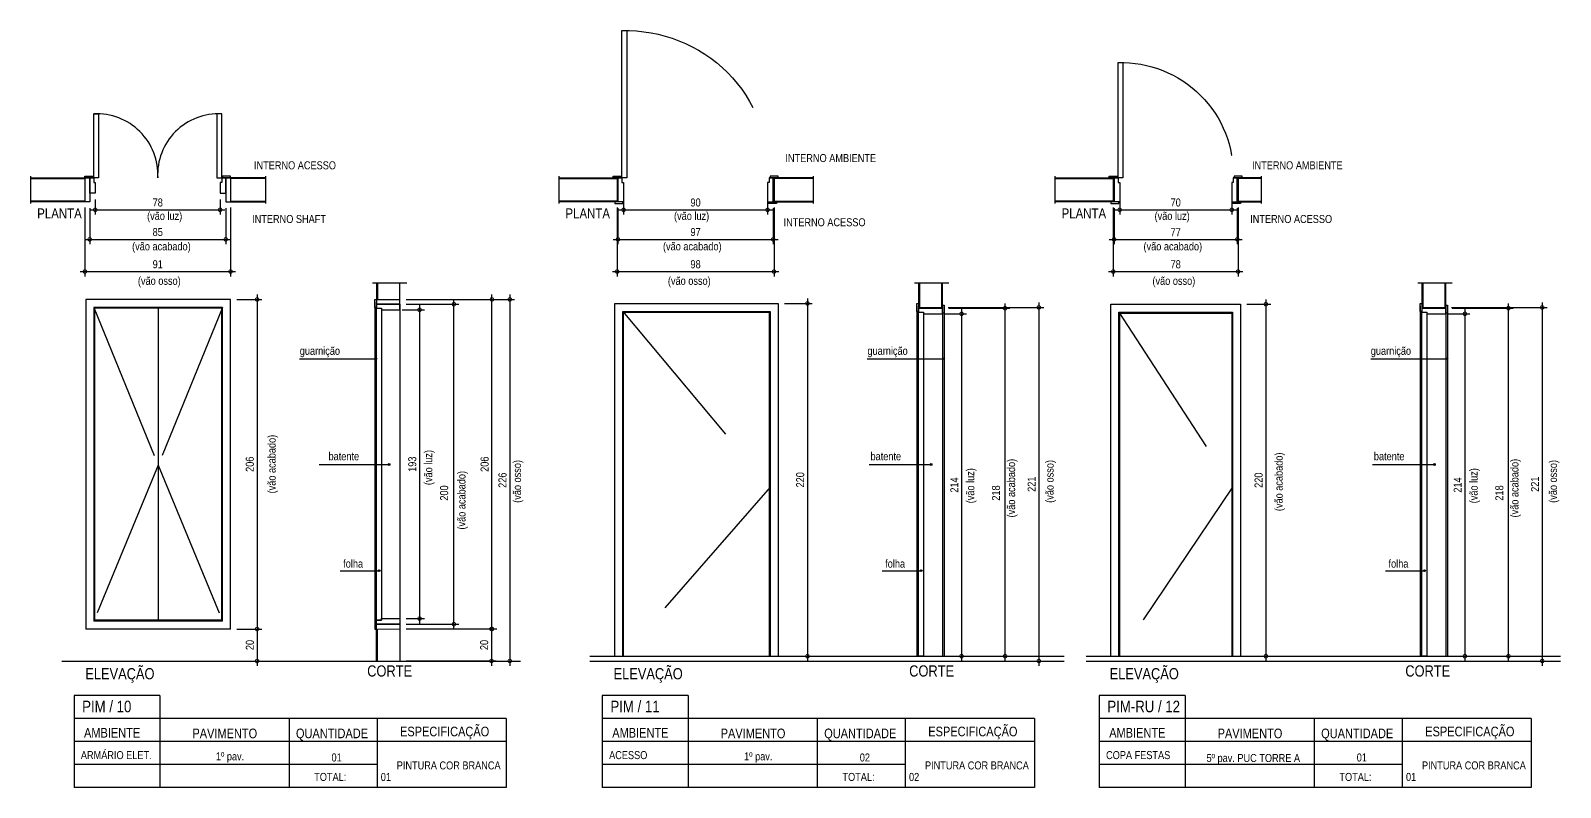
# Model space of a CAD drawing. Header units: metres. Extents: x -0.4 to 43, y -6.3 to 5.
# Drawn here: x 33.44 to 43, y 0.14 to 4.87 of the extents above; entities that cross this region are included whole.
import ezdxf

# ---------------------------------------------------------------- set-up
doc = ezdxf.new("R2010")
doc.units = ezdxf.units.M
doc.linetypes.add('DASHEDX2', pattern=[1.5, 1, -0.5])
for name, color, linetype in [('ARQ-ALV ACAB', 4, 'Continuous'), ('ARQ-ALV OSSO', 5, 'Continuous'), ('ARQ-AUX1', 1, 'Continuous'), ('ARQ-CAX', 1, 'Continuous'), ('ARQ-CAX @ 1', 1, 'Continuous'), ('ARQ-DIM', 2, 'Continuous'), ('ARQ-ENCH', 1, 'Continuous'), ('ARQ-PRJ', 7, 'DASHEDX2'), ('ARQ-TXT', 2, 'Continuous')]:
    doc.layers.add(name, color=color, linetype=linetype)
doc.styles.add('Adesa', font='ARIALN.TTF')
doc.styles.get("Standard").update_dxf_attribs({"font": 'arial.ttf'})
doc.dimstyles.new('ADESA 1-0025', dxfattribs={"dimtxt": 0.05, "dimasz": 0.045, "dimexe": 0.03, "dimexo": 0.04, "dimgap": 0.02, "dimtad": 1, "dimtoh": 1, "dimdec": 0, "dimlfac": 100, "dimzin": 4, "dimtxsty": 'Adesa', "dimblk": 'DOTSMALL', "dimcen": 1, "dimdle": 0.03, "dimclrd": 1, "dimclre": 1, "dimclrt": 256, "dimazin": 1, "dimtm": 1e-09, "dimtfac": 1, "dimtdec": 0, "dimtix": 1, "dimtmove": 2, "dimatfit": 0, "dimldrblk": 'DOTSMALL', "dimfxl": 0.8, "dimtvp": 2, "dimtolj": 1, "dimtzin": 0, "dimarcsym": 0})

# ---------------------------------------------------------------- blocks, each defined once
blk = doc.blocks.new('_DotSmall')
at = {"color": 0, "linetype": 'ByBlock', "const_width": 0.5}
blk.add_lwpolyline([(-0.0625, 0, 1), (0.0625, 0, 1)], format="xyb", close=True, dxfattribs=at)
blk = doc.blocks.new('*D119')
at = {"layer": 'ARQ-DIM', "color": 1, "lineweight": -2, "transparency": 16777216}
for p, q in [((35.7874, 3.1639), (36.1157, 3.1639)), ((36.0857, 1.134), (36.0857, 3.1939)), ((35.7874, 1.164), (36.1157, 1.164))]:
    blk.add_line(p, q, dxfattribs=at)
at = {"layer": 'ARQ-DIM', "color": 1, "lineweight": -2, "transparency": 16777216, "xscale": 0.045, "yscale": 0.045, "zscale": 0.045}
for p, rotation in [((36.0857, 3.1639), 90), ((36.0857, 1.164), 270)]:
    blk.add_blockref('_DotSmall', p, dxfattribs=dict(at, rotation=rotation))
at = {"layer": 'ARQ-DIM', "transparency": 16777216, "insert": (36.0248, 1.9839), "char_height": 0.05, "attachment_point": 5, "rotation": 90, "style": 'Adesa'}
blk.add_mtext('\\A1;200', dxfattribs=at)
blk = doc.blocks.new('*D120')
at = {"layer": 'ARQ-DIM', "color": 1, "lineweight": -2, "transparency": 16777216}
for p, q in [((35.8712, 3.1589), (35.8712, 1.169)), ((35.7624, 3.1289), (35.9012, 3.1289)), ((35.7874, 1.199), (35.9012, 1.199))]:
    blk.add_line(p, q, dxfattribs=at)
at = {"layer": 'ARQ-DIM', "color": 1, "lineweight": -2, "transparency": 16777216, "xscale": 0.045, "yscale": 0.045, "zscale": 0.045}
for p, rotation in [((35.8712, 3.1289), 90), ((35.8712, 1.199), 270)]:
    blk.add_blockref('_DotSmall', p, dxfattribs=dict(at, rotation=rotation))
at = {"layer": 'ARQ-DIM', "transparency": 16777216, "insert": (35.8256, 2.1639), "char_height": 0.05, "attachment_point": 5, "rotation": 90, "style": 'Adesa'}
blk.add_mtext('\\A1;193', dxfattribs=at)
blk = doc.blocks.new('*D121')
at = {"layer": 'ARQ-DIM', "color": 1, "lineweight": -2, "transparency": 16777216}
for p, q in [((33.7799, 3.7687), (33.7799, 3.338)), ((34.6899, 3.7687), (34.6899, 3.338)), ((33.7499, 3.368), (34.7199, 3.368))]:
    blk.add_line(p, q, dxfattribs=at)
at = {"layer": 'ARQ-DIM', "color": 1, "lineweight": -2, "transparency": 16777216, "xscale": 0.045, "yscale": 0.045, "zscale": 0.045, "rotation": 180}
blk.add_blockref('_DotSmall', (33.7799, 3.368), dxfattribs=at)
at = {"layer": 'ARQ-DIM', "color": 1, "lineweight": -2, "transparency": 16777216, "xscale": 0.045, "yscale": 0.045, "zscale": 0.045}
blk.add_blockref('_DotSmall', (34.6899, 3.368), dxfattribs=at)
at = {"layer": 'ARQ-DIM', "transparency": 16777216, "insert": (34.2349, 3.4135), "char_height": 0.05, "attachment_point": 5, "style": 'Adesa'}
blk.add_mtext('\\A1;91', dxfattribs=at)
blk = doc.blocks.new('*D122')
at = {"layer": 'ARQ-DIM', "color": 1, "lineweight": -2, "transparency": 16777216}
for p, q in [((33.8099, 3.7637), (33.8099, 3.5392)), ((34.6599, 3.7637), (34.6599, 3.5392)), ((33.7799, 3.5692), (34.6899, 3.5692))]:
    blk.add_line(p, q, dxfattribs=at)
at = {"layer": 'ARQ-DIM', "color": 1, "lineweight": -2, "transparency": 16777216, "xscale": 0.045, "yscale": 0.045, "zscale": 0.045, "rotation": 180}
blk.add_blockref('_DotSmall', (33.8099, 3.5692), dxfattribs=at)
at = {"layer": 'ARQ-DIM', "color": 1, "lineweight": -2, "transparency": 16777216, "xscale": 0.045, "yscale": 0.045, "zscale": 0.045}
blk.add_blockref('_DotSmall', (34.6599, 3.5692), dxfattribs=at)
at = {"layer": 'ARQ-DIM', "transparency": 16777216, "insert": (34.2349, 3.6147), "char_height": 0.05, "attachment_point": 5, "style": 'Adesa'}
blk.add_mtext('\\A1;85', dxfattribs=at)
blk = doc.blocks.new('*D123')
at = {"layer": 'ARQ-DIM', "color": 1, "lineweight": -2, "transparency": 16777216}
for p, q in [((33.8149, 3.7539), (34.6549, 3.7539)), ((33.8449, 3.8187), (33.8449, 3.7239)), ((34.6249, 3.8187), (34.6249, 3.7239))]:
    blk.add_line(p, q, dxfattribs=at)
at = {"layer": 'ARQ-DIM', "color": 1, "lineweight": -2, "transparency": 16777216, "xscale": 0.045, "yscale": 0.045, "zscale": 0.045, "rotation": 180}
blk.add_blockref('_DotSmall', (33.8449, 3.7539), dxfattribs=at)
at = {"layer": 'ARQ-DIM', "color": 1, "lineweight": -2, "transparency": 16777216, "xscale": 0.045, "yscale": 0.045, "zscale": 0.045}
blk.add_blockref('_DotSmall', (34.6249, 3.7539), dxfattribs=at)
at = {"layer": 'ARQ-DIM', "transparency": 16777216, "insert": (34.2349, 3.7994), "char_height": 0.05, "attachment_point": 5, "style": 'Adesa'}
blk.add_mtext('\\A1;78', dxfattribs=at)
blk = doc.blocks.new('*D124')
at = {"layer": 'ARQ-DIM', "color": 1, "lineweight": -2, "transparency": 16777216}
for p, q in [((35.7874, 3.1939), (36.4649, 3.1939)), ((36.4349, 3.2239), (36.4349, 0.9039)), ((35.7174, 0.9339), (36.4649, 0.9339))]:
    blk.add_line(p, q, dxfattribs=at)
at = {"layer": 'ARQ-DIM', "color": 1, "lineweight": -2, "transparency": 16777216, "xscale": 0.045, "yscale": 0.045, "zscale": 0.045}
for p, rotation in [((36.4349, 3.1939), 90), ((36.4349, 0.9339), 270)]:
    blk.add_blockref('_DotSmall', p, dxfattribs=dict(at, rotation=rotation))
at = {"layer": 'ARQ-DIM', "transparency": 16777216, "insert": (36.3893, 2.0639), "char_height": 0.05, "attachment_point": 5, "rotation": 90, "style": 'Adesa'}
blk.add_mtext('\\A1;226', dxfattribs=at)
blk = doc.blocks.new('*D125')
at = {"layer": 'ARQ-DIM', "color": 1, "lineweight": -2, "transparency": 16777216}
for p, q in [((36.3204, 1.164), (36.3204, 0.904)), ((35.7874, 1.134), (36.3504, 1.134)), ((35.7874, 0.934), (36.3504, 0.934))]:
    blk.add_line(p, q, dxfattribs=at)
at = {"layer": 'ARQ-DIM', "color": 1, "lineweight": -2, "transparency": 16777216, "xscale": 0.045, "yscale": 0.045, "zscale": 0.045}
for p, rotation in [((36.3204, 1.134), 90), ((36.3204, 0.934), 270)]:
    blk.add_blockref('_DotSmall', p, dxfattribs=dict(at, rotation=rotation))
at = {"layer": 'ARQ-DIM', "transparency": 16777216, "insert": (36.2749, 1.034), "char_height": 0.05, "attachment_point": 5, "rotation": 90, "style": 'Adesa'}
blk.add_mtext('\\A1;20', dxfattribs=at)
blk = doc.blocks.new('*D117')
at = {"layer": 'ARQ-DIM', "color": 1, "lineweight": -2, "transparency": 16777216}
for p, q in [((35.7874, 3.1939), (36.3532, 3.1939)), ((36.3232, 1.104), (36.3232, 3.2239)), ((35.7874, 1.134), (36.3532, 1.134))]:
    blk.add_line(p, q, dxfattribs=at)
at = {"layer": 'ARQ-DIM', "color": 1, "lineweight": -2, "transparency": 16777216, "xscale": 0.045, "yscale": 0.045, "zscale": 0.045}
for p, rotation in [((36.3232, 3.1939), 90), ((36.3232, 1.134), 270)]:
    blk.add_blockref('_DotSmall', p, dxfattribs=dict(at, rotation=rotation))
at = {"layer": 'ARQ-DIM', "transparency": 16777216, "insert": (36.2777, 2.1639), "char_height": 0.05, "attachment_point": 5, "rotation": 90, "style": 'Adesa'}
blk.add_mtext('\\A1;206', dxfattribs=at)
blk = doc.blocks.new('*D126')
at = {"layer": 'ARQ-DIM', "color": 1, "lineweight": -2, "transparency": 16777216}
for p, q in [((34.7299, 3.1939), (34.8859, 3.1939)), ((34.8559, 3.2239), (34.8559, 1.1039)), ((34.7299, 1.1339), (34.8859, 1.1339))]:
    blk.add_line(p, q, dxfattribs=at)
at = {"layer": 'ARQ-DIM', "color": 1, "lineweight": -2, "transparency": 16777216, "xscale": 0.045, "yscale": 0.045, "zscale": 0.045}
for p, rotation in [((34.8559, 3.1939), 90), ((34.8559, 1.1339), 270)]:
    blk.add_blockref('_DotSmall', p, dxfattribs=dict(at, rotation=rotation))
at = {"layer": 'ARQ-DIM', "transparency": 16777216, "insert": (34.8104, 2.1639), "char_height": 0.05, "attachment_point": 5, "rotation": 90, "style": 'Adesa'}
blk.add_mtext('\\A1;206', dxfattribs=at)
blk = doc.blocks.new('*D118')
at = {"layer": 'ARQ-DIM', "color": 1, "lineweight": -2, "transparency": 16777216}
for p, q in [((34.8559, 1.1639), (34.8559, 0.9039)), ((34.7299, 1.1339), (34.8859, 1.1339)), ((34.6079, 0.9339), (34.8859, 0.9339))]:
    blk.add_line(p, q, dxfattribs=at)
at = {"layer": 'ARQ-DIM', "color": 1, "lineweight": -2, "transparency": 16777216, "xscale": 0.045, "yscale": 0.045, "zscale": 0.045}
for p, rotation in [((34.8559, 1.1339), 90), ((34.8559, 0.9339), 270)]:
    blk.add_blockref('_DotSmall', p, dxfattribs=dict(at, rotation=rotation))
at = {"layer": 'ARQ-DIM', "transparency": 16777216, "insert": (34.8104, 1.0339), "char_height": 0.05, "attachment_point": 5, "rotation": 90, "style": 'Adesa'}
blk.add_mtext('\\A1;20', dxfattribs=at)
blk = doc.blocks.new('*U127')
for points in [[(-0.03, -0.105), (0.02, -0.105), (0.02, -0.095), (-0.03, -0.095)], [(0.025, -0.095), (0.025, -0.495), (0.055, -0.495), (0.055, -0.095)], [(0.825, -0.095), (0.825, -0.495), (0.795, -0.495), (0.795, -0.095)], [(0.88, -0.105), (0.83, -0.105), (0.83, -0.095), (0.88, -0.095)]]:
    blk.add_lwpolyline(points, close=True)
for points in [[(-0.015, -0.095), (0.025, -0.095), (0.025, -0.065), (0.035, -0.065), (0.035, 0), (0, 0), (0, -0.095)], [(0.865, -0.095), (0.825, -0.095), (0.825, -0.065), (0.815, -0.065), (0.815, 0), (0.85, 0), (0.85, -0.095)]]:
    blk.add_lwpolyline(points)
at = {"layer": 'ARQ-PRJ'}
for centre, start, end in [((0.045, -0.115), 266.98721, 3.01277), ((0.805, -0.115), 176.98723, 273.01279)]:
    blk.add_arc(centre, 0.3805, start, end, dxfattribs=at)
blk = doc.blocks.new('*U136')
for points in [[(0, 0), (0, 2.205), (-1.02, 2.205), (-1.02, 0)], [(-0.05, 0), (-0.05, 2.155), (-0.97, 2.155), (-0.97, 0)], [(-0.055, 0), (-0.055, 2.15), (-0.965, 2.15), (-0.965, 0)]]:
    blk.add_lwpolyline(points)
at = {"layer": 'ARQ-PRJ'}
blk.add_lwpolyline([(-0.05, 2.155), (-0.97, 1.0575), (-0.05, 0)], dxfattribs=at)
blk = doc.blocks.new('*D128')
at = {"layer": 'ARQ-DIM', "color": 1, "lineweight": -2, "transparency": 16777216}
for p, q in [((39.5294, 0.9339), (39.5294, 3.1689)), ((39.1789, 3.1389), (39.5594, 3.1389)), ((39.3277, 0.9639), (39.5594, 0.9639))]:
    blk.add_line(p, q, dxfattribs=at)
at = {"layer": 'ARQ-DIM', "color": 1, "lineweight": -2, "transparency": 16777216, "xscale": 0.045, "yscale": 0.045, "zscale": 0.045}
for p, rotation in [((39.5294, 3.1389), 90), ((39.5294, 0.9639), 270)]:
    blk.add_blockref('_DotSmall', p, dxfattribs=dict(at, rotation=rotation))
at = {"layer": 'ARQ-DIM', "transparency": 16777216, "insert": (39.4729, 1.9839), "char_height": 0.05, "attachment_point": 5, "rotation": 90, "style": 'Adesa'}
blk.add_mtext('\\A1;218', dxfattribs=at)
blk = doc.blocks.new('*D129')
at = {"layer": 'ARQ-DIM', "color": 1, "lineweight": -2, "transparency": 16777216}
for p, q in [((39.1489, 3.1039), (39.2877, 3.1039)), ((39.2577, 3.1339), (39.2577, 0.9339)), ((39.1889, 0.9639), (39.2877, 0.9639))]:
    blk.add_line(p, q, dxfattribs=at)
at = {"layer": 'ARQ-DIM', "color": 1, "lineweight": -2, "transparency": 16777216, "xscale": 0.045, "yscale": 0.045, "zscale": 0.045}
for p, rotation in [((39.2577, 3.1039), 90), ((39.2577, 0.9639), 270)]:
    blk.add_blockref('_DotSmall', p, dxfattribs=dict(at, rotation=rotation))
at = {"layer": 'ARQ-DIM', "transparency": 16777216, "insert": (39.2126, 2.0339), "char_height": 0.05, "attachment_point": 5, "rotation": 90, "style": 'Adesa'}
blk.add_mtext('\\A1;214', dxfattribs=at)
blk = doc.blocks.new('*D134')
at = {"layer": 'ARQ-DIM', "color": 1, "lineweight": -2, "transparency": 16777216}
for p, q in [((37.1057, 3.7687), (37.1057, 3.338)), ((38.0857, 3.7687), (38.0857, 3.338)), ((37.0757, 3.368), (38.1157, 3.368))]:
    blk.add_line(p, q, dxfattribs=at)
at = {"layer": 'ARQ-DIM', "color": 1, "lineweight": -2, "transparency": 16777216, "xscale": 0.045, "yscale": 0.045, "zscale": 0.045, "rotation": 180}
blk.add_blockref('_DotSmall', (37.1057, 3.368), dxfattribs=at)
at = {"layer": 'ARQ-DIM', "color": 1, "lineweight": -2, "transparency": 16777216, "xscale": 0.045, "yscale": 0.045, "zscale": 0.045}
blk.add_blockref('_DotSmall', (38.0857, 3.368), dxfattribs=at)
at = {"layer": 'ARQ-DIM', "transparency": 16777216, "insert": (37.5957, 3.4135), "char_height": 0.05, "attachment_point": 5, "style": 'Adesa'}
blk.add_mtext('\\A1;98', dxfattribs=at)
blk = doc.blocks.new('*D130')
at = {"layer": 'ARQ-DIM', "color": 1, "lineweight": -2, "transparency": 16777216}
for p, q in [((37.1107, 3.7637), (37.1107, 3.5392)), ((38.0807, 3.7637), (38.0807, 3.5392)), ((37.0807, 3.5692), (38.1107, 3.5692))]:
    blk.add_line(p, q, dxfattribs=at)
at = {"layer": 'ARQ-DIM', "color": 1, "lineweight": -2, "transparency": 16777216, "xscale": 0.045, "yscale": 0.045, "zscale": 0.045, "rotation": 180}
blk.add_blockref('_DotSmall', (37.1107, 3.5692), dxfattribs=at)
at = {"layer": 'ARQ-DIM', "color": 1, "lineweight": -2, "transparency": 16777216, "xscale": 0.045, "yscale": 0.045, "zscale": 0.045}
blk.add_blockref('_DotSmall', (38.0807, 3.5692), dxfattribs=at)
at = {"layer": 'ARQ-DIM', "transparency": 16777216, "insert": (37.5957, 3.6147), "char_height": 0.05, "attachment_point": 5, "style": 'Adesa'}
blk.add_mtext('\\A1;97', dxfattribs=at)
blk = doc.blocks.new('*D131')
at = {"layer": 'ARQ-DIM', "color": 1, "lineweight": -2, "transparency": 16777216}
for p, q in [((37.1457, 3.8237), (37.1457, 3.7239)), ((38.0457, 3.8237), (38.0457, 3.7239)), ((37.1157, 3.7539), (38.0757, 3.7539))]:
    blk.add_line(p, q, dxfattribs=at)
at = {"layer": 'ARQ-DIM', "color": 1, "lineweight": -2, "transparency": 16777216, "xscale": 0.045, "yscale": 0.045, "zscale": 0.045, "rotation": 180}
blk.add_blockref('_DotSmall', (37.1457, 3.7539), dxfattribs=at)
at = {"layer": 'ARQ-DIM', "color": 1, "lineweight": -2, "transparency": 16777216, "xscale": 0.045, "yscale": 0.045, "zscale": 0.045}
blk.add_blockref('_DotSmall', (38.0457, 3.7539), dxfattribs=at)
at = {"layer": 'ARQ-DIM', "transparency": 16777216, "insert": (37.5957, 3.7994), "char_height": 0.05, "attachment_point": 5, "style": 'Adesa'}
blk.add_mtext('\\A1;90', dxfattribs=at)
blk = doc.blocks.new('*U12')
for p, q in [((-0.015, -0.005), (-0.015, -2.195)), ((0.145, -0.0038), (0.145, -2.195)), ((0.155, -0.005), (0.155, -2.195))]:
    blk.add_line(p, q)
for points in [[(-0.015, 0.01), (-0.005, 0.01), (-0.005, -0.04), (-0.015, -0.04)], [(-0.005, -0.045), (0.025, -0.045), (0.025, -2.195), (-0.005, -2.195)], [(0.145, 0), (0.155, 0), (0.155, -0.05), (0.145, -0.05)]]:
    blk.add_lwpolyline(points, close=True)
blk.add_lwpolyline([(-0.005, -0.02), (-0.005, -0.045), (0.025, -0.045), (0.025, -0.055), (0.145, -0.055), (0.145, -0.02), (-0.005, -0.02)])
blk = doc.blocks.new('*D132')
at = {"layer": 'ARQ-DIM', "color": 1, "lineweight": -2, "transparency": 16777216}
for p, q in [((38.1507, 3.1689), (38.325, 3.1689)), ((38.295, 3.1989), (38.295, 0.9339)), ((38.2073, 0.9639), (38.325, 0.9639))]:
    blk.add_line(p, q, dxfattribs=at)
at = {"layer": 'ARQ-DIM', "color": 1, "lineweight": -2, "transparency": 16777216, "xscale": 0.045, "yscale": 0.045, "zscale": 0.045}
for p, rotation in [((38.295, 3.1689), 90), ((38.295, 0.9639), 270)]:
    blk.add_blockref('_DotSmall', p, dxfattribs=dict(at, rotation=rotation))
at = {"layer": 'ARQ-DIM', "transparency": 16777216, "insert": (38.2495, 2.0664), "char_height": 0.05, "attachment_point": 5, "rotation": 90, "style": 'Adesa'}
blk.add_mtext('\\A1;220', dxfattribs=at)
blk = doc.blocks.new('*D133')
at = {"layer": 'ARQ-DIM', "color": 1, "lineweight": -2, "transparency": 16777216}
for p, q in [((39.7407, 3.1739), (39.7407, 0.9039)), ((39.174, 3.1439), (39.7707, 3.1439)), ((39.104, 0.9339), (39.7707, 0.9339))]:
    blk.add_line(p, q, dxfattribs=at)
at = {"layer": 'ARQ-DIM', "color": 1, "lineweight": -2, "transparency": 16777216, "xscale": 0.045, "yscale": 0.045, "zscale": 0.045}
for p, rotation in [((39.7407, 3.1439), 90), ((39.7407, 0.9339), 270)]:
    blk.add_blockref('_DotSmall', p, dxfattribs=dict(at, rotation=rotation))
at = {"layer": 'ARQ-DIM', "transparency": 16777216, "insert": (39.6956, 2.0389), "char_height": 0.05, "attachment_point": 5, "rotation": 90, "style": 'Adesa'}
blk.add_mtext('\\A1;221', dxfattribs=at)
blk = doc.blocks.new('*U135')
for points in [[(-0.045, 0.01), (0.005, 0.01), (0.005, 0), (-0.045, 0)], [(0.965, 0.01), (0.915, 0.01), (0.915, 0), (0.965, 0)], [(-0.055, -0.16), (-0.005, -0.16), (-0.005, -0.15), (-0.055, -0.15)], [(0, -0.15), (0, -1.07), (0.03, -1.07), (0.03, -0.15)], [(0.975, -0.16), (0.925, -0.16), (0.925, -0.15), (0.975, -0.15)]]:
    blk.add_lwpolyline(points, close=True)
for points in [[(-0.04, -0.15), (0, -0.15), (0, -0.12), (0.01, -0.12), (0.01, 0), (-0.025, 0), (-0.025, -0.15)], [(0.96, -0.15), (0.92, -0.15), (0.92, -0.12), (0.91, -0.12), (0.91, 0), (0.945, 0), (0.945, -0.15)]]:
    blk.add_lwpolyline(points)
at = {"layer": 'ARQ-PRJ'}
blk.add_arc((0.0265, -0.1765), 0.8939, 268.29865, 1.70135, dxfattribs=at)
blk = doc.blocks.new('*U39')
for points in [[(0, 0), (0, 2.2), (-0.81, 2.2), (-0.81, 0)], [(-0.05, 0), (-0.05, 2.15), (-0.76, 2.15), (-0.76, 0)], [(-0.055, 0), (-0.055, 2.145), (-0.755, 2.145), (-0.755, 0)]]:
    blk.add_lwpolyline(points)
at = {"layer": 'ARQ-PRJ'}
blk.add_lwpolyline([(-0.05, 2.15), (-0.76, 1.0575), (-0.05, 0)], dxfattribs=at)
blk = doc.blocks.new('*D169')
at = {"layer": 'ARQ-DIM', "color": 1, "lineweight": -2, "transparency": 16777216}
for p, q in [((40.2056, 3.7687), (40.2056, 3.338)), ((40.9856, 3.7687), (40.9856, 3.338)), ((40.1756, 3.368), (41.0156, 3.368))]:
    blk.add_line(p, q, dxfattribs=at)
at = {"layer": 'ARQ-DIM', "color": 1, "lineweight": -2, "transparency": 16777216, "xscale": 0.045, "yscale": 0.045, "zscale": 0.045, "rotation": 180}
blk.add_blockref('_DotSmall', (40.2056, 3.368), dxfattribs=at)
at = {"layer": 'ARQ-DIM', "color": 1, "lineweight": -2, "transparency": 16777216, "xscale": 0.045, "yscale": 0.045, "zscale": 0.045}
blk.add_blockref('_DotSmall', (40.9856, 3.368), dxfattribs=at)
at = {"layer": 'ARQ-DIM', "transparency": 16777216, "insert": (40.5956, 3.4135), "char_height": 0.05, "attachment_point": 5, "style": 'Adesa'}
blk.add_mtext('\\A1;78', dxfattribs=at)
blk = doc.blocks.new('*D166')
at = {"layer": 'ARQ-DIM', "color": 1, "lineweight": -2, "transparency": 16777216}
for p, q in [((40.2106, 3.7637), (40.2106, 3.5392)), ((40.9806, 3.7637), (40.9806, 3.5392)), ((40.1806, 3.5692), (41.0106, 3.5692))]:
    blk.add_line(p, q, dxfattribs=at)
at = {"layer": 'ARQ-DIM', "color": 1, "lineweight": -2, "transparency": 16777216, "xscale": 0.045, "yscale": 0.045, "zscale": 0.045, "rotation": 180}
blk.add_blockref('_DotSmall', (40.2106, 3.5692), dxfattribs=at)
at = {"layer": 'ARQ-DIM', "color": 1, "lineweight": -2, "transparency": 16777216, "xscale": 0.045, "yscale": 0.045, "zscale": 0.045}
blk.add_blockref('_DotSmall', (40.9806, 3.5692), dxfattribs=at)
at = {"layer": 'ARQ-DIM', "transparency": 16777216, "insert": (40.5956, 3.6142), "char_height": 0.05, "attachment_point": 5, "style": 'Adesa'}
blk.add_mtext('\\A1;77', dxfattribs=at)
blk = doc.blocks.new('*D167')
at = {"layer": 'ARQ-DIM', "color": 1, "lineweight": -2, "transparency": 16777216}
for p, q in [((40.2456, 3.8237), (40.2456, 3.7239)), ((40.9456, 3.8237), (40.9456, 3.7239)), ((40.2156, 3.7539), (40.9756, 3.7539))]:
    blk.add_line(p, q, dxfattribs=at)
at = {"layer": 'ARQ-DIM', "color": 1, "lineweight": -2, "transparency": 16777216, "xscale": 0.045, "yscale": 0.045, "zscale": 0.045, "rotation": 180}
blk.add_blockref('_DotSmall', (40.2456, 3.7539), dxfattribs=at)
at = {"layer": 'ARQ-DIM', "color": 1, "lineweight": -2, "transparency": 16777216, "xscale": 0.045, "yscale": 0.045, "zscale": 0.045}
blk.add_blockref('_DotSmall', (40.9456, 3.7539), dxfattribs=at)
at = {"layer": 'ARQ-DIM', "transparency": 16777216, "insert": (40.5956, 3.7994), "char_height": 0.05, "attachment_point": 5, "style": 'Adesa'}
blk.add_mtext('\\A1;70', dxfattribs=at)
blk = doc.blocks.new('*D168')
at = {"layer": 'ARQ-DIM', "color": 1, "lineweight": -2, "transparency": 16777216}
for p, q in [((41.0406, 3.1639), (41.1893, 3.1639)), ((41.1593, 3.1939), (41.1593, 0.9339)), ((41.0716, 0.9639), (41.1893, 0.9639))]:
    blk.add_line(p, q, dxfattribs=at)
at = {"layer": 'ARQ-DIM', "color": 1, "lineweight": -2, "transparency": 16777216, "xscale": 0.045, "yscale": 0.045, "zscale": 0.045}
for p, rotation in [((41.1593, 3.1639), 90), ((41.1593, 0.9639), 270)]:
    blk.add_blockref('_DotSmall', p, dxfattribs=dict(at, rotation=rotation))
at = {"layer": 'ARQ-DIM', "transparency": 16777216, "insert": (41.1138, 2.0639), "char_height": 0.05, "attachment_point": 5, "rotation": 90, "style": 'Adesa'}
blk.add_mtext('\\A1;220', dxfattribs=at)
blk = doc.blocks.new('*U9')
for points in [[(-0.045, 0.01), (0.005, 0.01), (0.005, 0), (-0.045, 0)], [(0.765, 0.01), (0.715, 0.01), (0.715, 0), (0.765, 0)], [(-0.055, -0.16), (-0.005, -0.16), (-0.005, -0.15), (-0.055, -0.15)], [(0, -0.15), (0, -0.87), (0.03, -0.87), (0.03, -0.15)], [(0.775, -0.16), (0.725, -0.16), (0.725, -0.15), (0.775, -0.15)]]:
    blk.add_lwpolyline(points, close=True)
for points in [[(-0.04, -0.15), (0, -0.15), (0, -0.12), (0.01, -0.12), (0.01, 0), (-0.025, 0), (-0.025, -0.15)], [(0.76, -0.15), (0.72, -0.15), (0.72, -0.12), (0.71, -0.12), (0.71, 0), (0.745, 0), (0.745, -0.15)]]:
    blk.add_lwpolyline(points)
at = {"layer": 'ARQ-PRJ'}
blk.add_arc((0.0208, -0.1708), 0.6995, 268.29865, 1.70135, dxfattribs=at)
blk = doc.blocks.new('*D163')
at = {"layer": 'ARQ-DIM', "color": 1, "lineweight": -2, "transparency": 16777216}
for p, q in [((42.6746, 0.9339), (42.6746, 3.1689)), ((42.3241, 3.1389), (42.7046, 3.1389)), ((42.4728, 0.9639), (42.7046, 0.9639))]:
    blk.add_line(p, q, dxfattribs=at)
at = {"layer": 'ARQ-DIM', "color": 1, "lineweight": -2, "transparency": 16777216, "xscale": 0.045, "yscale": 0.045, "zscale": 0.045}
for p, rotation in [((42.6746, 3.1389), 90), ((42.6746, 0.9639), 270)]:
    blk.add_blockref('_DotSmall', p, dxfattribs=dict(at, rotation=rotation))
at = {"layer": 'ARQ-DIM', "transparency": 16777216, "insert": (42.6181, 1.9839), "char_height": 0.05, "attachment_point": 5, "rotation": 90, "style": 'Adesa'}
blk.add_mtext('\\A1;218', dxfattribs=at)
blk = doc.blocks.new('*D164')
at = {"layer": 'ARQ-DIM', "color": 1, "lineweight": -2, "transparency": 16777216}
for p, q in [((42.2941, 3.1039), (42.4328, 3.1039)), ((42.4028, 3.1339), (42.4028, 0.9339)), ((42.3341, 0.9639), (42.4328, 0.9639))]:
    blk.add_line(p, q, dxfattribs=at)
at = {"layer": 'ARQ-DIM', "color": 1, "lineweight": -2, "transparency": 16777216, "xscale": 0.045, "yscale": 0.045, "zscale": 0.045}
for p, rotation in [((42.4028, 3.1039), 90), ((42.4028, 0.9639), 270)]:
    blk.add_blockref('_DotSmall', p, dxfattribs=dict(at, rotation=rotation))
at = {"layer": 'ARQ-DIM', "transparency": 16777216, "insert": (42.3577, 2.0339), "char_height": 0.05, "attachment_point": 5, "rotation": 90, "style": 'Adesa'}
blk.add_mtext('\\A1;214', dxfattribs=at)
blk = doc.blocks.new('*D165')
at = {"layer": 'ARQ-DIM', "color": 1, "lineweight": -2, "transparency": 16777216}
for p, q in [((42.8859, 3.1739), (42.8859, 0.9039)), ((42.3191, 3.1439), (42.9159, 3.1439)), ((42.2491, 0.9339), (42.9159, 0.9339))]:
    blk.add_line(p, q, dxfattribs=at)
at = {"layer": 'ARQ-DIM', "color": 1, "lineweight": -2, "transparency": 16777216, "xscale": 0.045, "yscale": 0.045, "zscale": 0.045}
for p, rotation in [((42.8859, 3.1439), 90), ((42.8859, 0.9339), 270)]:
    blk.add_blockref('_DotSmall', p, dxfattribs=dict(at, rotation=rotation))
at = {"layer": 'ARQ-DIM', "transparency": 16777216, "insert": (42.8408, 2.0389), "char_height": 0.05, "attachment_point": 5, "rotation": 90, "style": 'Adesa'}
blk.add_mtext('\\A1;221', dxfattribs=at)

msp = doc.modelspace()

# ---------------------------------------------------------------- hatches: boundary and pattern name
at = {"layer": 'ARQ-ENCH', "ltscale": 0.01}
h = msp.add_hatch(color=256, dxfattribs=at)
edge = h.paths.add_edge_path()
edge.add_arc((35.5975, 2.8235), 0.00559, 0, 360)
h = msp.add_hatch(color=256, dxfattribs=at)
edge = h.paths.add_edge_path()
edge.add_arc((39.1447, 2.8235), 0.00559, 0, 360)
h = msp.add_hatch(color=256, dxfattribs=at)
edge = h.paths.add_edge_path()
edge.add_arc((42.2898, 2.8235), 0.00559, 0, 360)
h = msp.add_hatch(color=256, dxfattribs=at)
edge = h.paths.add_edge_path()
edge.add_arc((35.6806, 2.1623), 0.00559, 0, 360)
h = msp.add_hatch(color=256, dxfattribs=at)
edge = h.paths.add_edge_path()
edge.add_arc((39.0671, 2.1623), 0.00559, 0, 360)
h = msp.add_hatch(color=256, dxfattribs=at)
edge = h.paths.add_edge_path()
edge.add_arc((42.2123, 2.1623), 0.00559, 0, 360)
h = msp.add_hatch(color=256, dxfattribs=at)
edge = h.paths.add_edge_path()
edge.add_arc((35.6187, 1.4984), 0.00559, 0, 360)
h = msp.add_hatch(color=256, dxfattribs=at)
edge = h.paths.add_edge_path()
edge.add_arc((39.0052, 1.4984), 0.00559, 0, 360)
h = msp.add_hatch(color=256, dxfattribs=at)
edge = h.paths.add_edge_path()
edge.add_arc((42.1504, 1.4984), 0.00559, 0, 360)

# ---------------------------------------------------------------- linework, layer by layer
at = {"layer": 'ARQ-ALV ACAB', "linetype": 'Continuous'}
for p, q in [((36.9359, 0.9639), (39.8995, 0.9639)), ((40.0358, 0.9639), (42.9995, 0.9639))]:
    msp.add_line(p, q, dxfattribs=at)
at = {"layer": 'ARQ-ALV ACAB', "elevation": 0}
for points in [[(33.4405, 3.9537), (33.8099, 3.9537), (33.8099, 3.8037), (33.4405, 3.8037)], [(34.9093, 3.9537), (34.6599, 3.9537), (34.6599, 3.8037), (34.9093, 3.8037)], [(36.7413, 3.9537), (37.1107, 3.9537), (37.1107, 3.8037), (36.7413, 3.8037)], [(38.3301, 3.9537), (38.0807, 3.9537), (38.0807, 3.8037), (38.3301, 3.8037)], [(39.8413, 3.9537), (40.2106, 3.9537), (40.2106, 3.8037), (39.8413, 3.8037)], [(41.13, 3.9537), (40.9806, 3.9537), (40.9806, 3.8037), (41.13, 3.8037)]]:
    msp.add_lwpolyline(points, dxfattribs=at)
at = {"layer": 'ARQ-ALV ACAB', "ltscale": 0.05}
for points in [[(35.6024, 3.2985), (35.6024, 3.1639), (35.7474, 3.1639), (35.7474, 3.1939)], [(38.9889, 3.2985), (38.9889, 3.1389), (39.1389, 3.1389), (39.1389, 3.2985)], [(42.1341, 3.2985), (42.1341, 3.1389), (42.2841, 3.1389), (42.2841, 3.2985)], [(35.6024, 0.9339), (35.6024, 1.1639), (35.7474, 1.164), (35.7474, 1.134)]]:
    msp.add_lwpolyline(points, dxfattribs=at)
at = {"layer": 'ARQ-ALV OSSO', "ltscale": 0.05}
for p, q in [((33.6351, 0.9339), (36.5021, 0.9339)), ((36.9359, 0.9339), (39.8991, 0.9339)), ((40.0358, 0.9339), (42.9991, 0.9339))]:
    msp.add_line(p, q, dxfattribs=at)
at = {"layer": 'ARQ-ALV OSSO', "elevation": 0}
for points in [[(33.4405, 3.9487), (33.7799, 3.9487), (33.7799, 3.8087), (33.4405, 3.8087)], [(34.9093, 3.9487), (34.6899, 3.9487), (34.6899, 3.8087), (34.9093, 3.8087)], [(36.7413, 3.9487), (37.1057, 3.9487), (37.1057, 3.8087), (36.7413, 3.8087)], [(38.3301, 3.9487), (38.0857, 3.9487), (38.0857, 3.8087), (38.3301, 3.8087)], [(39.8413, 3.9487), (40.2056, 3.9487), (40.2056, 3.8087), (39.8413, 3.8087)], [(41.13, 3.9487), (40.9856, 3.9487), (40.9856, 3.8087), (41.13, 3.8087)]]:
    msp.add_lwpolyline(points, dxfattribs=at)
at = {"layer": 'ARQ-ALV OSSO', "ltscale": 0.05}
for points in [[(35.6074, 3.2985), (35.6074, 3.1939), (35.7474, 3.1939), (35.7474, 3.2985)], [(38.9939, 3.2985), (38.9939, 3.1439), (39.1339, 3.1439), (39.1339, 3.2985)], [(42.1391, 3.2985), (42.1391, 3.1439), (42.2791, 3.1439), (42.2791, 3.2985)], [(35.6074, 0.9339), (35.6074, 1.1339), (35.7474, 1.134), (35.7474, 0.934)]]:
    msp.add_lwpolyline(points, dxfattribs=at)
at = {"layer": 'ARQ-AUX1', "elevation": 0}
for points in [[(33.4405, 3.9637), (33.4405, 3.7937)], [(34.9093, 3.9637), (34.9093, 3.7937)], [(36.7413, 3.9637), (36.7413, 3.7937)], [(38.3301, 3.9637), (38.3301, 3.7937)], [(39.8413, 3.9637), (39.8413, 3.7937)], [(41.13, 3.9637), (41.13, 3.7937)]]:
    msp.add_lwpolyline(points, dxfattribs=at)
at = {"layer": 'ARQ-AUX1'}
for points in [[(35.5778, 3.2985), (35.7907, 3.2985)], [(38.9644, 3.2985), (39.1773, 3.2985)], [(42.1095, 3.2985), (42.3224, 3.2985)]]:
    msp.add_lwpolyline(points, dxfattribs=at)
at = {"layer": 'ARQ-CAX'}
for p, q in [((34.6899, 3.1939), (33.7849, 3.1939)), ((33.7849, 3.1939), (33.7849, 1.1339, 0)), ((34.6899, 1.1339, 0), (34.6899, 3.1939)), ((35.5924, 3.1789), (35.5924, 1.1839)), ((35.7474, 3.1639), (35.7474, 1.1889)), ((34.6399, 3.1439), (33.8349, 3.1439)), ((33.8349, 3.1439), (33.8349, 1.1839, 0)), ((34.6349, 3.1389), (33.8399, 3.1389)), ((33.8399, 3.1389), (33.8399, 1.1889, 0)), ((34.6349, 1.1889, 0), (34.6349, 3.1389)), ((34.6399, 1.1839, 0), (34.6399, 3.1439)), ((34.6399, 1.1839), (33.8349, 1.1839)), ((34.6349, 1.1889), (33.8399, 1.1889)), ((34.6899, 1.1339), (33.7849, 1.1339))]:
    msp.add_line(p, q, dxfattribs=at)
for points in [[(35.5924, 3.1939), (35.6024, 3.1939), (35.6024, 3.1439), (35.5924, 3.1439)], [(35.6024, 3.1389), (35.6324, 3.1389), (35.6324, 1.1889), (35.6024, 1.1889)], [(35.5924, 1.1339), (35.6024, 1.1339), (35.6024, 1.1839), (35.5924, 1.1839)]]:
    msp.add_lwpolyline(points, close=True, dxfattribs=at)
for points in [[(35.6024, 3.1639), (35.6024, 3.1389), (35.6324, 3.1389), (35.6324, 3.1289), (35.7474, 3.1289), (35.7474, 3.1639), (35.6024, 3.1639)], [(34.2374, 3.1439), (34.2374, 1.1839)], [(35.6024, 1.1639), (35.6024, 1.1889), (35.6324, 1.1889), (35.6324, 1.1989), (35.7474, 1.199), (35.7474, 1.164), (35.6024, 1.1639)]]:
    msp.add_lwpolyline(points, dxfattribs=at)
at = {"layer": 'ARQ-ENCH', "ltscale": 0.01}
for p, q in [((35.1217, 2.8235), (35.5975, 2.8235)), ((38.6688, 2.8235), (39.1447, 2.8235)), ((41.814, 2.8235), (42.2898, 2.8235)), ((35.2436, 2.1623), (35.6806, 2.1623)), ((38.6796, 2.1623), (39.0671, 2.1623)), ((41.8247, 2.1623), (42.2123, 2.1623)), ((35.3753, 1.4984), (35.6131, 1.4984)), ((38.7618, 1.4984), (38.9996, 1.4984)), ((41.907, 1.4984), (42.1448, 1.4984)), ((34.2484, 0.7192), (33.7122, 0.7192)), ((34.2484, 0.7192), (34.2484, 0.1438)), ((37.5491, 0.7192), (37.013, 0.7192)), ((37.5491, 0.7192), (37.5491, 0.1438)), ((40.6544, 0.7192), (40.1182, 0.7192)), ((40.6544, 0.7192), (40.6544, 0.1438)), ((34.0509, 0.5754), (33.7122, 0.5754)), ((36.4117, 0.5754), (34.0509, 0.5754)), ((35.0552, 0.5754), (35.0552, 0.1438)), ((35.6052, 0.5754), (35.6052, 0.1438)), ((36.4117, 0.5754), (36.4117, 0.1438)), ((37.3516, 0.5754), (37.013, 0.5754)), ((39.7124, 0.5754), (37.3516, 0.5754)), ((38.356, 0.5754), (38.356, 0.1438)), ((38.906, 0.5754), (38.906, 0.1438)), ((39.7124, 0.5754), (39.7124, 0.1438)), ((40.4568, 0.5754), (40.1182, 0.5754)), ((42.8177, 0.5754), (40.4568, 0.5754)), ((41.4612, 0.5754), (41.4612, 0.1438)), ((42.0112, 0.5754), (42.0112, 0.1438)), ((42.8177, 0.5754), (42.8177, 0.1438)), ((36.4117, 0.4315), (33.7122, 0.4315)), ((35.6052, 0.4315), (33.7122, 0.4315)), ((35.6052, 0.4315), (33.7122, 0.4315)), ((39.7124, 0.4315), (37.013, 0.4315)), ((38.906, 0.4315), (37.013, 0.4315)), ((38.906, 0.4315), (37.013, 0.4315)), ((42.8177, 0.4315), (40.1182, 0.4315)), ((42.0112, 0.4315), (40.1182, 0.4315)), ((42.0112, 0.4315), (40.1182, 0.4315)), ((35.6052, 0.2877), (33.7122, 0.2877)), ((35.6052, 0.2877), (33.7122, 0.2877)), ((38.906, 0.2877), (37.013, 0.2877)), ((38.906, 0.2877), (37.013, 0.2877)), ((42.0112, 0.2877), (40.1182, 0.2877)), ((42.0112, 0.2877), (40.1182, 0.2877)), ((36.4117, 0.1438), (33.7122, 0.1438)), ((36.4117, 0.1438), (33.7122, 0.1438)), ((39.7124, 0.1438), (37.013, 0.1438)), ((39.7124, 0.1438), (37.013, 0.1438)), ((42.8177, 0.1438), (40.1182, 0.1438)), ((42.8177, 0.1438), (40.1182, 0.1438))]:
    msp.add_line(p, q, dxfattribs=at)
for points in [[(33.7122, 0.7192), (33.7122, 0.1438)], [(37.013, 0.7192), (37.013, 0.1438)], [(40.1182, 0.7192), (40.1182, 0.1438)]]:
    msp.add_lwpolyline(points, dxfattribs=at)
for centre in [(35.5975, 2.8235), (39.1447, 2.8235), (42.2898, 2.8235), (35.6806, 2.1623), (39.0671, 2.1623), (42.2123, 2.1623), (35.6187, 1.4984), (39.0052, 1.4984), (42.1504, 1.4984)]:
    msp.add_circle(centre, 0.00559, dxfattribs=at)
at = {"layer": 'ARQ-PRJ'}
for points in [[(33.8349, 3.1439), (34.2374, 2.1589), (33.8349, 1.1839)], [(34.6399, 3.1439), (34.2374, 2.1589), (34.6399, 1.1839)]]:
    msp.add_lwpolyline(points, dxfattribs=at)

# ---------------------------------------------------------------- block references
at = {"layer": 'ARQ-CAX', "xscale": -1}
for name, p in [('*U136', (37.0907, 0.9639)), ('*U39', (40.1906, 0.9639))]:
    msp.add_blockref(name, p, dxfattribs=at)
at = {"layer": 'ARQ-CAX'}
for p in [(38.9939, 3.1589), (42.1391, 3.1589)]:
    msp.add_blockref('*U12', p, dxfattribs=at)
at = {"layer": 'ARQ-CAX @ 1', "xscale": -1, "rotation": 180}
for name, p in [('*U135', (37.1357, 3.8037, 0)), ('*U9', (40.2356, 3.8037, 0))]:
    msp.add_blockref(name, p, dxfattribs=at)
at = {"layer": 'ARQ-CAX @ 1', "rotation": 180}
msp.add_blockref('*U127', (34.6599, 3.8587, 0), dxfattribs=at)

# ---------------------------------------------------------------- texts
at = {"layer": 'ARQ-TXT', "ltscale": 0.01, "char_height": 0.05, "attachment_point": 1}
for s, insert, width in [('{\\fArial Narrow|b0|i0|c0|p34;INTERNO ACESSO}', (34.8363, 4.057, 0), 0.63218), ('{\\fArial Narrow|b0|i0|c0|p34;INTERNO AMBIENTE}', (38.1571, 4.1024), 0.755066), ('{\\fArial Narrow|b0|i0|c0|p34;INTERNO AMBIENTE}', (41.0725, 4.057), 0.63218), ('{\\fArial Narrow|b0|i0|c0|p34;INTERNO SHAFT}', (34.8247, 3.7217, 0), 0.664717), ('{\\fArial Narrow|b0|i0|c0|p34;INTERNO ACESSO}', (38.1454, 3.7011), 0.529073), ('{\\fArial Narrow|b0|i0|c0|p34;INTERNO ACESSO}', (41.0608, 3.7217), 0.664717)]:
    msp.add_mtext(s, dxfattribs=dict(at, insert=insert, width=width))
at = {"layer": 'ARQ-TXT', "style": 'Adesa'}
for s, insert, char_height, width, attachment_point in [('PLANTA', (33.4818, 3.7628), 0.0625, 0.551174, 1), ('\\pi0.33845;(vão luz)', (33.83, 3.7408), 0.05, 0.551174, 1), ('PLANTA', (36.7825, 3.7628), 0.0625, 0.551174, 1), ('\\pi0.33845;(vão luz)', (37.1226, 3.7408), 0.05, 0.551174, 1), ('PLANTA', (39.8825, 3.7628), 0.0625, 0.551174, 1), ('\\pi0.33845;(vão luz)', (40.1252, 3.7408), 0.05, 0.551174, 1), ('\\pi0.6719;(vão acabado)', (33.4029, 3.5506), 0.05, 1.031174, 1), ('\\pi0.1919;(vão acabado)', (37.2001, 3.5506), 0.05, 0.551174, 1), ('\\pi0.1919;(vão acabado)', (40.2027, 3.5506), 0.05, 0.551174, 1), ('\\pi0.2005;(vão osso)', (33.9106, 3.3351), 0.05, 1.551174, 1), ('\\pi0.2005;(vão osso)', (37.2222, 3.3351), 0.05, 0.551174, 1), ('\\pi0.2005;(vão osso)', (40.2499, 3.3351), 0.05, 0.551174, 1), ('guarnição', (35.374, 2.8976), 0.05, 0.551174, 3), ('guarnição', (38.9211, 2.8976), 0.05, 0.551174, 3), ('guarnição', (42.0663, 2.8976), 0.05, 0.551174, 3), ('batente', (35.4933, 2.2387), 0.05, 0.551174, 3), ('batente', (38.8798, 2.2387), 0.05, 0.551174, 3), ('batente', (42.025, 2.2387), 0.05, 0.551174, 3), ('folha', (35.518, 1.5674), 0.05, 0.551174, 3), ('folha', (38.9046, 1.5674), 0.05, 0.551174, 3), ('folha', (42.0497, 1.5674), 0.05, 0.551174, 3), ('ELEVAÇÃO', (33.7824, 0.8895), 0.07, 0.551174, 1), ('CORTE', (35.5437, 0.9067), 0.07, 0.551174, 1), ('ELEVAÇÃO', (37.0832, 0.8895), 0.07, 0.551174, 1), ('CORTE', (38.9303, 0.9067), 0.07, 0.551174, 1), ('ELEVAÇÃO', (40.1831, 0.8895), 0.07, 0.551174, 1), ('CORTE', (42.0303, 0.9067), 0.07, 0.551174, 1)]:
    msp.add_mtext(s, dxfattribs=dict(at, insert=insert, char_height=char_height, width=width, attachment_point=attachment_point))
at = {"layer": 'ARQ-TXT', "ltscale": 0.01, "char_height": 0.05, "attachment_point": 7, "rotation": 90, "style": 'Adesa'}
for s, insert, width in [('(vão acabado)', (34.9865, 1.9816), 0.403628), ('(vão acabado)', (41.279, 1.8707), 0.403628), ('(vão acabado)', (36.1729, 1.7556), 0.403628), ('(vão osso)', (36.52, 1.9226), 0.26445), ('(vão acabado)', (39.6073, 1.8313), 0.403628), ('(vão osso)', (39.8476, 1.9226), 0.26445), ('(vão acabado)', (42.7525, 1.8313), 0.403628), ('(vão osso)', (42.9928, 1.9226), 0.26445)]:
    msp.add_mtext(s, dxfattribs=dict(at, insert=insert, width=width))
at = {"layer": 'ARQ-TXT', "char_height": 0.05, "width": 0.390979, "attachment_point": 7, "rotation": 90, "style": 'Adesa'}
for insert in [(35.9653, 1.8728), (39.3519, 1.7593), (42.497, 1.7593)]:
    msp.add_mtext('\\pi0.1604;(vão luz)', dxfattribs=dict(at, insert=insert))
at = {"layer": 'ARQ-TXT', "ltscale": 0.01, "style": 'Adesa'}
for s, insert, char_height, width, attachment_point in [('PIM / 10', (33.7629, 0.6857), 0.072, 0.698302, 1), ('PIM / 11', (37.0636, 0.6857), 0.072, 0.698302, 1), ('PIM-RU / 12', (40.1689, 0.6857), 0.072, 0.698302, 1), ('AMBIENTE', (33.9499, 0.5151), 0.06, 0.605305, 2), ('PAVIMENTO', (34.6539, 0.5114), 0.06, 0.605305, 2), ('QUANTIDADE', (35.3238, 0.5114), 0.06, 0.605305, 2), ('ESPECIFICAÇÃO', (36.0276, 0.5234), 0.06, 0.605305, 2), ('AMBIENTE', (37.2507, 0.5151), 0.06, 0.605305, 2), ('PAVIMENTO', (37.9547, 0.5114), 0.06, 0.605305, 2), ('QUANTIDADE', (38.6246, 0.5114), 0.06, 0.605305, 2), ('ESPECIFICAÇÃO', (39.3283, 0.5234), 0.06, 0.605305, 2), ('AMBIENTE', (40.3559, 0.5151), 0.06, 0.605305, 2), ('PAVIMENTO', (41.0599, 0.5114), 0.06, 0.605305, 2), ('QUANTIDADE', (41.7298, 0.5114), 0.06, 0.605305, 2), ('ESPECIFICAÇÃO', (42.4336, 0.5234), 0.06, 0.605305, 2), ('ARMÁRIO ELET.', (33.7547, 0.3709), 0.05, 0.538805, 1), ('\\pi0.27297;1º pav.', (34.3252, 0.3304), 0.05, 0.711828, 4), ('01', (35.3528, 0.3307), 0.05, 0.514611, 5), ('PINTURA COR BRANCA', (35.7284, 0.3064), 0.05, 0.664931, 1), ('ACESSO', (37.0555, 0.3709), 0.05, 0.538805, 1), ('\\pi0.27297;1º pav.', (37.6259, 0.3304), 0.05, 0.711828, 4), ('02', (38.6535, 0.3307), 0.05, 0.514611, 5), ('PINTURA COR BRANCA', (39.0291, 0.3064), 0.05, 0.664931, 1), ('COPA FESTAS', (40.1607, 0.3709), 0.05, 0.538805, 1), ('\\pi0.09071;5º pav. PUC TORRE A', (40.6977, 0.3201), 0.05, 0.763521, 4), ('01', (41.7587, 0.3307), 0.05, 0.514611, 5), ('PINTURA COR BRANCA', (42.1344, 0.3064), 0.05, 0.664931, 1), ('TOTAL:^I 01', (35.2127, 0.2343), 0.05, 0.534214, 1), ('TOTAL:^I 02', (38.5134, 0.2343), 0.05, 0.534214, 1), ('TOTAL:^I 01', (41.6187, 0.2343), 0.05, 0.534214, 1)]:
    msp.add_mtext(s, dxfattribs=dict(at, insert=insert, char_height=char_height, width=width, attachment_point=attachment_point))

# ---------------------------------------------------------------- dimensions: what is measured, and where the dimension line sits
at = {"layer": 'ARQ-DIM'}
for base, p1, p2, picture, middle in [((34.6249, 3.7539), (33.8449, 3.8587, 0), (34.6249, 3.8587, 0), '*D123', (34.2349, 3.7994)), ((38.0457, 3.7539), (37.1457, 3.8637, 0), (38.0457, 3.8637, 0), '*D131', (37.5957, 3.7994)), ((40.9456, 3.7539), (40.2456, 3.8637, 0), (40.9456, 3.8637, 0), '*D167', (40.5956, 3.7994)), ((34.6899, 3.368), (33.7799, 3.8087, 0), (34.6899, 3.8087, 0), '*D121', (34.2349, 3.4135)), ((34.6599, 3.5692), (33.8099, 3.8037, 0), (34.6599, 3.8037, 0), '*D122', (34.2349, 3.6147)), ((38.0857, 3.368), (37.1057, 3.8087, 0), (38.0857, 3.8087, 0), '*D134', (37.5957, 3.4135)), ((38.0807, 3.5692), (37.1107, 3.8037, 0), (38.0807, 3.8037, 0), '*D130', (37.5957, 3.6147)), ((40.9856, 3.368), (40.2056, 3.8087, 0), (40.9856, 3.8087, 0), '*D169', (40.5956, 3.4135)), ((40.9806, 3.5692), (40.2106, 3.8037, 0), (40.9806, 3.8037, 0), '*D166', (40.5956, 3.6142))]:
    dim = msp.add_linear_dim(base=base, p1=p1, p2=p2, dimstyle='ADESA 1-0025', dxfattribs=at)
    dim.commit()
    dim.dimension.update_dxf_attribs({"geometry": picture, "text_midpoint": middle})
for base, p1, p2, picture, middle in [((34.8559, 1.1339, 0), (34.6899, 3.1939), (34.6899, 1.1339), '*D126', (34.8104, 2.1639, 0)), ((36.4349, 0.9339), (35.7474, 3.1939), (35.6774, 0.9339), '*D124', (36.3893, 2.0639)), ((35.8712, 1.199), (35.7224, 3.1289), (35.7474, 1.199), '*D120', (35.8256, 2.1639)), ((36.3232, 3.1939), (35.7474, 1.134), (35.7474, 3.1939), '*D117', (36.2777, 2.1639)), ((38.29499, 0.96394), (38.11066, 3.16893), (38.16726, 0.96394), '*D132', (38.24947, 2.06644)), ((39.7407, 0.9339), (39.134, 3.1439), (39.064, 0.9339), '*D133', (39.6956, 2.0389)), ((41.1593, 0.9639, 0), (41.0006, 3.1639), (41.0316, 0.9639), '*D168', (41.1138, 2.0639, 0)), ((42.8859, 0.9339), (42.2791, 3.1439), (42.2091, 0.9339), '*D165', (42.8408, 2.0389)), ((39.2577, 0.9639), (39.1089, 3.1039), (39.1489, 0.9639), '*D129', (39.2126, 2.0339)), ((42.4028, 0.9639), (42.2541, 3.1039), (42.2941, 0.9639), '*D164', (42.3577, 2.0339)), ((34.8559, 0.9339, 0), (34.6899, 1.1339), (34.5679, 0.9339, 0), '*D118', (34.8104, 1.0339, 0)), ((36.3204, 0.934), (35.7474, 1.134), (35.7474, 0.934), '*D125', (36.2749, 1.034))]:
    dim = msp.add_linear_dim(base=base, p1=p1, p2=p2, angle=90, dimstyle='ADESA 1-0025', dxfattribs=at)
    dim.commit()
    dim.dimension.update_dxf_attribs({"geometry": picture, "text_midpoint": middle})
for base, p1, p2, picture, middle in [((36.0857, 3.1639), (35.7474, 1.164), (35.7474, 3.1639), '*D119', (36.0248, 1.9839)), ((39.52943, 3.13895), (39.28768, 0.96394), (39.13894, 3.13895), '*D128', (39.47294, 1.98394)), ((42.67458, 3.13895), (42.43283, 0.96394), (42.28409, 3.13895), '*D163', (42.61809, 1.98394))]:
    dim = msp.add_linear_dim(base=base, p1=p1, p2=p2, angle=90, dimstyle='ADESA 1-0025', dxfattribs=at)
    dim.commit()
    dim.dimension.update_dxf_attribs({"geometry": picture, "text_midpoint": middle, "dimtype": 160})

doc.saveas('drawing.dxf')
